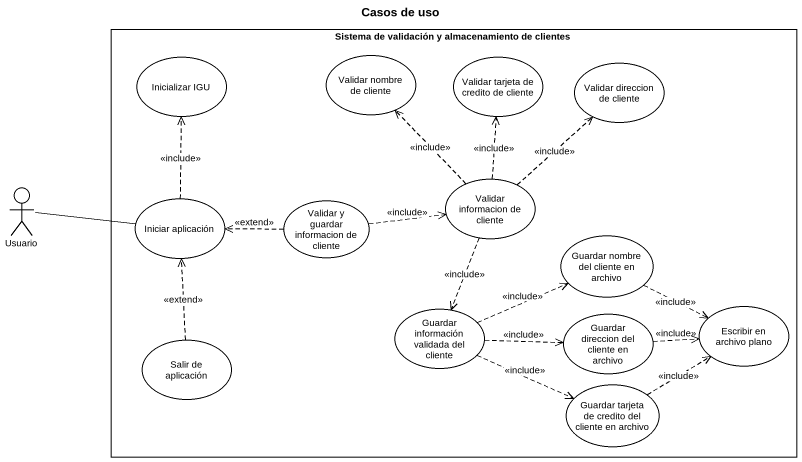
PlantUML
@startuml
title Casos de uso
rectangle "Sistema de validación y almacenamiento de clientes" as Sistema_de_validación_y {
  usecase "Inicializar IGU" as Inicializar_IGU
  usecase "Validar nombre de cliente" as Validar_nombre_de_cliente
  usecase "Validar tarjeta de credito de cliente" as Validar_tarjeta_de_credito
  usecase "Validar direccion de cliente" as Validar_direccion_de_cliente
  usecase "Validar informacion de cliente" as Validar_informacion_de
  usecase "Iniciar aplicación" as Iniciar_aplicación
  usecase "Validar y guardar informacion de cliente" as Validar_y_guardar
  usecase "Guardar nombre del cliente en archivo" as Guardar_nombre_del_cliente
  usecase "Guardar información validada del cliente" as Guardar_información
  usecase "Escribir en archivo plano" as Escribir_en_archivo_plano
  usecase "Salir de aplicación" as Salir_de_aplicación
  usecase "Guardar direccion del cliente en archivo" as Guardar_direccion_del
  usecase "Guardar tarjeta de credito del cliente en archivo" as Guardar_tarjeta_de_credito
}
actor Usuario
Usuario -right- Iniciar_aplicación
Validar_informacion_de .up.> Validar_nombre_de_cliente : <<include>>
Validar_informacion_de .up.> Validar_tarjeta_de_credito : <<include>>
Validar_informacion_de .up.> Validar_direccion_de_cliente : <<include>>
Validar_informacion_de ..> Guardar_información : <<include>>
Iniciar_aplicación .up.> Inicializar_IGU : <<include>>
Validar_y_guardar .right.> Validar_informacion_de : <<include>>
Validar_y_guardar .left.> Iniciar_aplicación : <<extend>>
Guardar_nombre_del_cliente .right.> Escribir_en_archivo_plano : <<include>>
Guardar_información .right.> Guardar_nombre_del_cliente : <<include>>
Guardar_información .right.> Guardar_direccion_del : <<include>>
Guardar_información .right.> Guardar_tarjeta_de_credito : <<include>>
Salir_de_aplicación .up.> Iniciar_aplicación : <<extend>>
Guardar_direccion_del .right.> Escribir_en_archivo_plano : <<include>>
Guardar_tarjeta_de_credito .up.> Escribir_en_archivo_plano : <<include>>
@enduml
